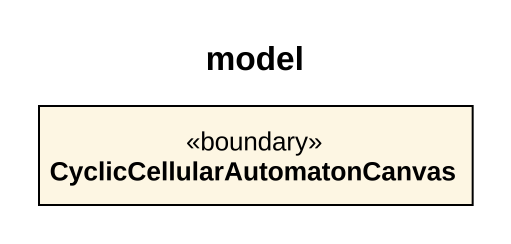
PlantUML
@startuml
title model
hide circle
hide empty members
class "CyclicCellularAutomatonCanvas" as CyclicCellularAutomatonCanva <<boundary>>
@enduml
